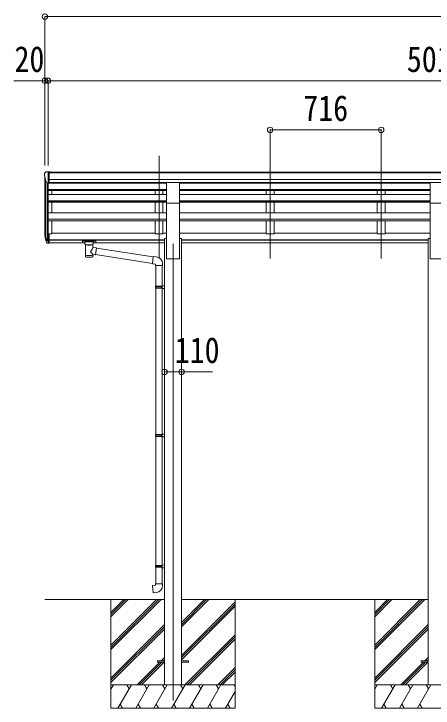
# Model space of a CAD drawing. Units: millimetres at full size, sheet at 1:35. Extents: x -9783 to 9892, y -6828 to 6752.
# Drawn here: x -2123 to 580, y -4180 to 300 of the extents above; entities that cross this region are included whole.
import ezdxf
from ezdxf.enums import TextEntityAlignment as Align

# ---------------------------------------------------------------- set-up
doc = ezdxf.new("R2010")
doc.units = ezdxf.units.MM
doc.header["$LTSCALE"] = 35
doc.header["$PDMODE"] = 32
doc.header["$PDSIZE"] = 35
for name, color, linetype, lineweight in [('0-0_0', 7, 'Continuous', 9), ('0-1_本体', 4, 'Continuous', 9), ('0-2_部品', 7, 'Continuous', 9), ('0-8_PARTS2', 2, 'Continuous', 9), ('0-A_寸法', 6, 'Continuous', 9)]:
    doc.layers.add(name, color=color, linetype=linetype, lineweight=lineweight)
doc.styles.add('ＭＳ ゴシック', font='')
doc.styles.get('ＭＳ ゴシック').set_extended_font_data('MS Gothic')

msp = doc.modelspace()

# ---------------------------------------------------------------- linework, layer by layer
at = {"layer": '0-0_0'}
for p, q in [((-1922.83, -3479.84), (-1151.83, -3479.84)), ((-1496.83, -3479.84), (-1496.83, -4179.83)), ((-1496.83, -3774.01), (-1202.65, -3479.84)), ((-1496.83, -3788.15), (-1188.51, -3479.84)), ((-1496.83, -3802.3), (-1174.37, -3479.84)), ((-1496.83, -3590.17), (-1386.5, -3479.84)), ((-1496.83, -3576.02), (-1400.64, -3479.84)), ((-1496.83, -3561.88), (-1414.79, -3479.84)), ((-1041.83, -3479.84), (548.17, -3479.84)), ((-1041.83, -3655.67), (-866, -3479.84)), ((-1041.83, -3641.52), (-880.14, -3479.84)), ((-1041.83, -3627.38), (-894.29, -3479.84)), ((-1041.83, -3839.51), (-696.83, -3494.51)), ((-696.83, -3479.84), (-696.83, -4179.83)), ((203.17, -3479.84), (203.17, -4179.83)), ((203.17, -3774.01), (497.35, -3479.84)), ((203.17, -3788.15), (511.49, -3479.84)), ((203.17, -3802.3), (525.63, -3479.84)), ((203.17, -3590.17), (313.5, -3479.84)), ((203.17, -3576.02), (299.36, -3479.84)), ((203.17, -3561.88), (285.21, -3479.84)), ((-1041.83, -3853.65), (-696.83, -3508.66)), ((-1041.83, -3867.8), (-696.83, -3522.8)), ((-1496.83, -3986.14), (-1151.83, -3641.15)), ((-1496.83, -4000.29), (-1151.83, -3655.29)), ((-1496.83, -4014.43), (-1151.83, -3669.43)), ((203.17, -3986.14), (548.17, -3641.15)), ((203.17, -4000.29), (548.17, -3655.29)), ((203.17, -4014.43), (548.17, -3669.43)), ((-1020.02, -4029.83), (-696.83, -3706.65)), ((-1005.88, -4029.83), (-696.83, -3720.79)), ((-991.74, -4029.83), (-696.83, -3734.93)), ((-1328.39, -4029.83), (-1182.89, -3884.34)), ((-1314.25, -4029.83), (-1168.75, -3884.34)), ((-1300.11, -4029.83), (-1154.61, -3884.34)), ((-1173.89, -3875.34), (-1151.83, -3853.28)), ((-1159.75, -3875.34), (-1151.83, -3867.42)), ((371.61, -4029.83), (517.11, -3884.34)), ((385.75, -4029.83), (531.25, -3884.34)), ((399.89, -4029.83), (545.39, -3884.34)), ((526.11, -3875.34), (548.17, -3853.28)), ((540.25, -3875.34), (548.17, -3867.42)), ((-807.89, -4029.83), (-696.83, -3918.78)), ((-793.75, -4029.83), (-696.83, -3932.92)), ((-779.61, -4029.83), (-696.83, -3947.06)), ((-696.83, -4029.83), (-1496.83, -4029.83)), ((-1496.83, -4057.34), (-1480.95, -4029.83)), ((-1452.09, -4179.83), (-1365.48, -4029.83)), ((-1380.48, -4055.82), (-1395.48, -4029.83)), ((-1336.62, -4179.83), (-1250.01, -4029.83)), ((-1265.02, -4055.82), (-1280.02, -4029.83)), ((-1221.15, -4179.83), (-1134.54, -4029.83)), ((-1149.54, -4055.82), (-1164.55, -4029.83)), ((-1105.68, -4179.83), (-1019.07, -4029.83)), ((-1034.07, -4055.82), (-1049.08, -4029.83)), ((-990.21, -4179.83), (-903.6, -4029.83)), ((-918.6, -4055.82), (-933.6, -4029.83)), ((-874.74, -4179.83), (-788.13, -4029.83)), ((-818.13, -4029.83), (-803.13, -4055.82)), ((-702.66, -4029.83), (-696.83, -4039.93)), ((1003.17, -4029.83), (203.17, -4029.83)), ((203.17, -4057.34), (219.05, -4029.83)), ((247.91, -4179.83), (334.52, -4029.83)), ((319.52, -4055.82), (304.52, -4029.83)), ((363.38, -4179.83), (449.99, -4029.83)), ((434.98, -4055.82), (419.98, -4029.83)), ((478.85, -4179.83), (565.46, -4029.83)), ((550.46, -4055.82), (535.45, -4029.83)), ((-759.27, -4179.83), (-696.83, -4071.7)), ((-1437.09, -4153.86), (-1422.09, -4179.83)), ((-1321.62, -4153.86), (-1306.62, -4179.83)), ((-1206.15, -4153.85), (-1191.15, -4179.83)), ((-1090.68, -4153.85), (-1075.68, -4179.83)), ((-975.21, -4153.86), (-960.21, -4179.83)), ((-859.74, -4153.86), (-844.74, -4179.83)), ((-744.27, -4153.86), (-729.27, -4179.83)), ((262.91, -4153.86), (277.91, -4179.83)), ((378.38, -4153.86), (393.38, -4179.83)), ((493.85, -4153.85), (508.85, -4179.83)), ((-1496.83, -4179.83), (-696.83, -4179.83)), ((203.17, -4179.83), (1003.17, -4179.83))]:
    msp.add_line(p, q, dxfattribs=at)
at = {"layer": '0-1_本体'}
for p, q in [((-1922.83, -1120.57), (-1922.83, -756.33)), ((-1896.33, -720.16), (3092.67, -720.16)), ((-1896.33, -725.52), (3092.67, -725.52)), ((-1918.55, -775.13), (-1918.55, -1144.84)), ((-1908.83, -790.48), (-1908.83, -1162.84)), ((-1902.83, -790.96), (-1902.83, -1118.4)), ((-1902.83, -791.6), (-1139.33, -791.6)), ((-1896.33, -769.04), (3102.67, -769.04)), ((-1896.33, -786.71), (3102.67, -786.71)), ((-1139.33, -789.08), (-1896.33, -789.08)), ((-1211.83, -789.08), (-1211.83, -791.6)), ((-1161.83, -789.08), (-1161.83, -791.6)), ((-1054.33, -789.08), (560.67, -789.08)), ((-1054.33, -791.6), (560.67, -791.6)), ((-495.83, -789.08), (-495.83, -791.6)), ((-445.83, -789.08), (-445.83, -791.6)), ((220.17, -789.08), (220.17, -791.6)), ((270.17, -789.08), (270.17, -791.6)), ((-1902.83, -833.63), (-1139.33, -833.63)), ((-1902.83, -835.32), (-1139.33, -835.32)), ((-1902.83, -838.91), (-1139.33, -838.91)), ((-1877.83, -866.01), (-1877.83, -838.91)), ((-1211.83, -838.91), (-1211.83, -866.01)), ((-1161.83, -838.91), (-1161.83, -866.01)), ((-1054.33, -833.63), (560.67, -833.63)), ((-1054.33, -835.32), (560.67, -835.32)), ((-1054.33, -838.91), (560.67, -838.91)), ((-495.83, -838.91), (-495.83, -866.01)), ((-445.83, -838.91), (-445.83, -866.01)), ((220.17, -838.91), (220.17, -866.01)), ((270.17, -838.91), (270.17, -866.01)), ((-1902.83, -866.01), (-1139.33, -866.01)), ((-1054.33, -866.01), (560.67, -866.01)), ((-1902.83, -906.63), (-1139.33, -906.63)), ((-1902.83, -908.32), (-1139.33, -908.32)), ((-1902.83, -915.11), (-1139.33, -915.11)), ((-1877.83, -984.49), (-1877.83, -915.11)), ((-1211.83, -915.11), (-1211.83, -984.49)), ((-1161.83, -915.11), (-1161.83, -984.49)), ((-1139.33, -1279.84), (-1139.33, -921.83)), ((-1054.33, -906.63), (560.67, -906.63)), ((-1054.33, -908.32), (560.67, -908.32)), ((-1054.33, -915.11), (560.67, -915.11)), ((-1054.33, -1279.84), (-1054.33, -921.83)), ((-495.83, -915.11), (-495.83, -984.49)), ((-445.83, -915.11), (-445.83, -984.49)), ((220.17, -915.11), (220.17, -984.49)), ((270.17, -915.11), (270.17, -984.49)), ((560.67, -1279.84), (560.67, -921.83)), ((-1902.83, -984.49), (-1139.33, -984.49)), ((-1054.33, -984.49), (560.67, -984.49)), ((-1902.83, -1023.63), (-1139.33, -1023.63)), ((-1902.83, -1025.3), (-1139.33, -1025.3)), ((-1054.33, -1023.63), (560.67, -1023.63)), ((-1054.33, -1025.3), (560.67, -1025.3)), ((-1902.83, -1034.94), (-1139.33, -1034.94)), ((-1877.83, -1119.23), (-1877.83, -1034.94)), ((-1211.83, -1034.94), (-1211.83, -1119.23)), ((-1054.33, -1034.94), (560.67, -1034.94)), ((-495.83, -1034.94), (-495.83, -1119.23)), ((220.17, -1034.94), (220.17, -1119.23)), ((-1896.33, -1119.23), (-1877.83, -1119.23)), ((-1877.83, -1114.01), (-1211.83, -1114.01)), ((-1161.83, -1114.01), (-1139.33, -1114.01)), ((-1054.33, -1114.01), (-495.83, -1114.01)), ((-445.83, -1114.01), (220.17, -1114.01)), ((270.17, -1114.01), (560.67, -1114.01)), ((-1896.33, -1158.31), (-1151.83, -1158.31)), ((-1896.33, -1159.7), (-1151.83, -1159.7)), ((-1151.83, -1149.84), (-1151.83, -4029.83)), ((-1151.83, -1149.84), (-1139.33, -1149.84)), ((-1054.33, -1149.84), (-1041.83, -1149.84)), ((-1041.83, -1149.84), (-1041.83, -4029.83)), ((-1041.83, -1158.31), (548.17, -1158.31)), ((-1041.83, -1159.7), (548.17, -1159.7)), ((548.17, -1149.84), (548.17, -4029.83)), ((548.17, -1149.84), (560.67, -1149.84)), ((-1896.33, -1176.87), (-1664.83, -1176.87)), ((-1610.83, -1176.87), (-1151.83, -1176.87)), ((-1041.83, -1176.87), (548.17, -1176.87)), ((-1139.33, -1279.84), (-1054.33, -1279.84)), ((560.67, -1279.84), (645.67, -1279.84))]:
    msp.add_line(p, q, dxfattribs=at)
for points in [[(-1161.83, -1034.94), (-1161.83, -1119.23), (-1211.83, -1119.23)], [(-445.83, -1034.94), (-445.83, -1119.23), (-495.83, -1119.23)], [(270.17, -1034.94), (270.17, -1119.23), (220.17, -1119.23)]]:
    msp.add_lwpolyline(points, dxfattribs=at)
at = {"layer": '0-2_部品'}
for p, q in [((-1924.83, -727.34), (-1924.83, -727.97)), ((-1917.92, -718.54), (-1921.99, -724.35)), ((-1914.83, -717.97), (-1917.17, -718.12)), ((-1914.83, -717.97), (-1896.33, -717.97)), ((-1902.83, -790.96), (-1902.83, -717.97)), ((-1896.33, -717.97), (-1886.33, -718.06)), ((-1896.33, -789.96), (-1896.33, -717.97)), ((-1886.33, -720.16), (-1886.33, -718.06)), ((-1910.46, -789.14), (-1919.73, -773.08)), ((-1902.83, -790.96), (-1908.04, -790.64)), ((-1896.33, -789.96), (-1902.83, -789.96)), ((-1139.33, -787.84), (-1054.33, -787.84)), ((-1139.33, -921.99), (-1139.33, -787.84)), ((-1054.33, -921.99), (-1054.33, -787.84)), ((560.67, -787.84), (645.67, -787.84)), ((560.67, -921.99), (560.67, -787.84)), ((-1139.33, -921.99), (-1054.33, -921.99)), ((560.67, -921.99), (645.67, -921.99)), ((-1902.83, -1118.4), (-1902.83, -1180.28)), ((-1896.33, -1118.4), (-1902.83, -1118.4)), ((-1896.33, -1118.4), (-1896.33, -1179.46)), ((-1920.44, -1144.44), (-1910.28, -1163.61)), ((-1909.27, -1162.36), (-1919.02, -1143.95)), ((-1917.85, -1161.3), (-1910.28, -1178.78)), ((-1902.83, -1163.11), (-1907.97, -1163.11)), ((-1896.33, -1156.71), (-1902.83, -1156.71)), ((-1896.33, -1162.11), (-1902.83, -1162.11)), ((-1679.33, -1164.51), (-1596.33, -1164.51)), ((-1902.83, -1165.11), (-1907.68, -1165.11)), ((-1902.83, -1180.28), (-1907.68, -1180.28)), ((-1896.33, -1179.46), (-1902.83, -1179.46)), ((-1681.33, -1165.18), (-1681.33, -1175.94)), ((-1681.33, -1165.37), (-1681.33, -1166.91)), ((-1679.33, -1166.69), (-1596.33, -1166.69)), ((-1679.33, -1176.6), (-1664.83, -1176.6)), ((-1664.83, -1183.41), (-1664.83, -1173.13)), ((-1660.73, -1187.91), (-1660.75, -1268.2)), ((-1614.93, -1205.48), (-1614.93, -1187.9)), ((-1589.71, -1209.39), (-1614.93, -1205.48)), ((-1610.83, -1183.41), (-1610.83, -1173.13)), ((-1610.83, -1176.6), (-1596.33, -1176.6)), ((-1589.71, -1209.39), (-1596.73, -1254.65)), ((-1594.33, -1165.18), (-1594.33, -1175.94)), ((-1614.92, -1268.2), (-1614.93, -1251.57)), ((-1614.93, -1251.82), (-1596.73, -1254.65)), ((-1229.57, -1309.83), (-1596.46, -1252.91)), ((-1225.9, -1267.89), (-1590.02, -1211.4)), ((-1204.91, -1268.01), (-1225.75, -1266.19)), ((-1209.83, -1323.76), (-1163.83, -1323.76)), ((-1207.83, -1323.76), (-1207.83, -1457.75)), ((-1165.83, -1323.76), (-1165.83, -1455.19)), ((-1163.83, -1323.76), (-1163.83, -1312.84)), ((-1209.83, -1459.75), (-1208.83, -1457.75)), ((-1209.83, -1459.75), (-1165.83, -1459.75)), ((-1209.83, -1459.75), (-1209.83, -1467.75)), ((-1209.83, -1467.75), (-1165.83, -1467.75)), ((-1209.83, -1467.75), (-1208.83, -1469.75)), ((-1208.83, -1457.75), (-1165.83, -1457.75)), ((-1208.83, -1469.75), (-1165.83, -1469.75)), ((-1207.83, -1469.75), (-1207.83, -2413.94)), ((-1170.31, -1459.75), (-1170.74, -1457.75)), ((-1167.83, -1455.25), (-1151.83, -1454.78)), ((-1167.83, -1457.25), (-1167.83, -1455.25)), ((-1167.83, -1457.25), (-1165.83, -1457.25)), ((-1167.83, -1472.25), (-1167.83, -1470.25)), ((-1167.83, -1472.25), (-1151.83, -1472.72)), ((-1165.83, -1472.31), (-1165.83, -2411.38)), ((-1151.83, -1454.78), (-1151.83, -1472.72)), ((-1209.83, -2415.94), (-1208.83, -2413.94)), ((-1209.83, -2415.94), (-1165.83, -2415.94)), ((-1209.83, -2415.94), (-1209.83, -2423.94)), ((-1208.83, -2413.94), (-1165.83, -2413.94)), ((-1170.31, -2415.94), (-1170.74, -2413.94)), ((-1167.83, -2411.44), (-1151.83, -2410.97)), ((-1167.83, -2413.44), (-1167.83, -2411.44)), ((-1167.83, -2413.44), (-1165.83, -2413.44)), ((-1151.83, -2410.97), (-1151.83, -2428.91)), ((-1209.83, -2423.94), (-1165.83, -2423.94)), ((-1209.83, -2423.94), (-1208.83, -2425.94)), ((-1208.83, -2425.94), (-1165.83, -2425.94)), ((-1207.83, -2425.94), (-1207.83, -3259.1)), ((-1167.83, -2428.44), (-1167.83, -2426.44)), ((-1167.83, -2428.44), (-1151.83, -2428.91)), ((-1165.83, -2428.5), (-1165.83, -3256.54)), ((-1209.83, -3261.1), (-1208.83, -3259.1)), ((-1209.83, -3261.1), (-1165.83, -3261.1)), ((-1209.83, -3261.1), (-1209.83, -3269.1)), ((-1209.83, -3269.1), (-1165.83, -3269.1)), ((-1209.83, -3269.1), (-1208.83, -3271.1)), ((-1208.83, -3259.1), (-1165.83, -3259.1)), ((-1170.31, -3261.1), (-1170.74, -3259.1)), ((-1167.83, -3256.6), (-1151.83, -3256.13)), ((-1167.83, -3258.6), (-1167.83, -3256.6)), ((-1167.83, -3258.6), (-1165.83, -3258.6)), ((-1151.83, -3256.13), (-1151.83, -3274.07)), ((-1208.83, -3271.1), (-1165.83, -3271.1)), ((-1207.83, -3271.1), (-1207.83, -3377.24)), ((-1167.83, -3273.6), (-1167.83, -3271.6)), ((-1167.83, -3273.6), (-1151.83, -3274.07)), ((-1165.83, -3273.66), (-1165.83, -3377.24)), ((-1209.83, -3377.24), (-1163.83, -3377.24)), ((-1209.83, -3387.24), (-1209.83, -3377.24)), ((-1163.83, -3377.24), (-1163.83, -3388.16))]:
    msp.add_line(p, q, dxfattribs=at)
at = {"layer": '0-2_部品', "color": 4}
for p, q in [((-1196.83, -3875.34), (-1196.83, -3884.34)), ((-1151.83, -3875.34), (-1196.83, -3875.34)), ((-1151.83, -3884.34), (-1196.83, -3884.34)), ((-996.83, -3875.34), (-1041.83, -3875.34)), ((-996.83, -3884.34), (-1041.83, -3884.34)), ((-996.83, -3875.34), (-996.83, -3884.34)), ((503.17, -3875.34), (503.17, -3884.34)), ((548.17, -3875.34), (503.17, -3875.34)), ((548.17, -3884.34), (503.17, -3884.34))]:
    msp.add_line(p, q, dxfattribs=at)
at = {"layer": '0-2_部品'}
for points in [[(-1681.33, -1165.18), (-1681.29, -1164.98), (-1681.21, -1164.84), (-1681.11, -1164.75), (-1681.01, -1164.69), (-1680.89, -1164.64), (-1680.6, -1164.58), (-1680.11, -1164.53), (-1679.57, -1164.51), (-1679.33, -1164.51)], [(-1596.33, -1164.51), (-1595.98, -1164.52), (-1595.45, -1164.54), (-1595, -1164.59), (-1594.7, -1164.67), (-1594.53, -1164.77), (-1594.41, -1164.91), (-1594.34, -1165.09), (-1594.33, -1165.18)], [(-1681.33, -1175.94), (-1681.29, -1176.13), (-1681.21, -1176.27), (-1681.11, -1176.36), (-1681.01, -1176.42), (-1680.89, -1176.47), (-1680.6, -1176.53), (-1680.11, -1176.58), (-1679.57, -1176.6), (-1679.33, -1176.6)], [(-1664.79, -1183.35), (-1664.82, -1183.71), (-1664.57, -1184.66), (-1664.05, -1185.55), (-1663.25, -1186.39), (-1662.13, -1187.18), (-1660.73, -1187.91)], [(-1614.93, -1187.9), (-1614.7, -1187.8), (-1613.34, -1187.07), (-1612.23, -1186.22), (-1611.47, -1185.35), (-1611.01, -1184.46), (-1610.84, -1183.57)], [(-1596.33, -1176.6), (-1595.98, -1176.6), (-1595.45, -1176.57), (-1595, -1176.52), (-1594.7, -1176.44), (-1594.53, -1176.34), (-1594.41, -1176.2), (-1594.34, -1176.03), (-1594.33, -1175.94)], [(-1225.75, -1266.19), (-1229.76, -1312.02), (-1209.83, -1313.76), (-1209.83, -1323.76)], [(-1170.31, -1459.75), (-1170.31, -1467.75), (-1170.74, -1469.75)], [(-1167.83, -1470.25), (-1165.83, -1470.25), (-1165.83, -1457.25)], [(-1170.31, -2415.94), (-1170.31, -2423.94), (-1170.74, -2425.94)], [(-1167.83, -2426.44), (-1165.83, -2426.44), (-1165.83, -2413.44)], [(-1170.31, -3261.1), (-1170.31, -3269.1), (-1170.74, -3271.1)], [(-1167.83, -3271.6), (-1165.83, -3271.6), (-1165.83, -3258.6)], [(-1204.91, -3432.99), (-1225.75, -3434.81), (-1229.76, -3388.98), (-1209.83, -3387.24)]]:
    msp.add_lwpolyline(points, dxfattribs=at)
for centre, radius, start, end in [((-1921.83, -727.34), 3, 93, 180), ((-1722.83, -727.97), 202, 180, 192.90261), ((-1917.1, -719.11), 1, 93.5, 145), ((-1907.86, -787.64), 3, 210, 266.5), ((-1834.17, -1122.27), 89.07, 174.49576, 194.41188), ((-1834.88, -1117.99), 88.05, 177.22392, 197.21071), ((-1789.61, -1125.22), 133.22, 183.27987, 195.71302), ((-1907.68, -1162.11), 3, 210, 270), ((-1907.97, -1161.61), 1.5, 210, 270), ((-1907.68, -1177.28), 3, 210, 270), ((-1208.83, -1312.84), 45, 0, 85), ((-1208.83, -3388.16), 45, 275, 0)]:
    msp.add_arc(centre, radius, start, end, dxfattribs=at)
for centre, major_axis, ratio, start_param, end_param in [((-1679.33, -1166.91), (2, 0), 0.109601, 1.5707963, 3.1415927), ((-1637.83, -1173.13), (27, 0), 0.122176, 6.2831853, 9.424778), ((-1637.82, -1188.36), (-22.91, 0.42), 0.072511, 0.0008029, 1.5715993), ((-1637.82, -1189.98), (-22.91, 0.42), 0.072511, 0.0008029, 1.5715993), ((-1637.84, -1188.36), (22.92, 0.42), 0.07247, 4.71158, 6.2823764), ((-1637.84, -1189.98), (22.92, 0.42), 0.07247, 4.71158, 6.2823764), ((-1637.83, -1232.02), (-22.81, -26.62), 0.234429, 1.6855472, 3.1268519), ((-1626.83, -1183.41), (16, 0), 0.361356, 6.2636979, 6.2831853), ((-1596.33, -1166.91), (2, 0), 0.109601, 0, 1.5707963), ((-1635.28, -1229.38), (20.32, -22.25), 0.045535, 0.0389954, 1.3075346), ((-1637.83, -1268.2), (22.92, 0), 0.101955, 3.1415499, 6.2833984), ((-1637.83, -1255.76), (22.91, 0), 0.122865, 3.1415927, 6.2831853)]:
    msp.add_ellipse(centre, major_axis=major_axis, ratio=ratio, start_param=start_param, end_param=end_param, dxfattribs=at)
at = {"layer": '0-8_PARTS2'}
for p, q in [((-1186.83, -1277.49), (-1186.83, -614.97)), ((-470.83, -1277.49), (-470.83, -614.97)), ((245.17, -1277.49), (245.17, -614.97)), ((-1096.83, -1183.7), (-1096.83, -4129.83))]:
    msp.add_line(p, q, dxfattribs=at)
at = {"layer": '0-A_寸法'}
for p, q in [((-1922.83, 282.97), (-1922.83, -131.48)), ((-1922.83, 282.97), (8141.17, 282.97)), ((-1922.83, -131.48), (-2122.83, -131.48)), ((-1922.83, -131.48), (-1922.83, -677.1)), ((-1902.83, -131.48), (-1922.83, -131.48)), ((-1902.83, -131.48), (-1902.83, -677.1)), ((-1902.83, -131.48), (3109.17, -131.48)), ((-1902.83, -131.48), (-1902.83, -677.1)), ((-470.83, -448.1), (-470.83, -677.1)), ((-470.83, -448.1), (245.17, -448.1)), ((245.17, -448.1), (245.17, -677.1)), ((-1151.83, -2010.02), (-1041.83, -2010.02)), ((-1041.83, -2010.02), (-841.83, -2010.02))]:
    msp.add_line(p, q, dxfattribs=at)
for p in [(-1922.83, 282.97), (-1922.83, -131.48), (-1902.83, -131.48), (-470.83, -448.1), (245.17, -448.1), (-1151.83, -2010.02), (-1041.83, -2010.02)]:
    msp.add_point(p, dxfattribs=at)

# ---------------------------------------------------------------- texts
at = {"layer": '0-A_寸法', "color": 7, "style": 'ＭＳ ゴシック', "width": 0.85}
for s, p in [('20', (-2119.08, -124.48)), ('5012', (410.67, -124.48)), ('716', (-257.21, -441.1)), ('110', (-1086.21, -2003.02))]:
    msp.add_text(s, height=166.8, dxfattribs=at).set_placement(p, align=Align.BOTTOM_LEFT)

doc.saveas('drawing.dxf')
